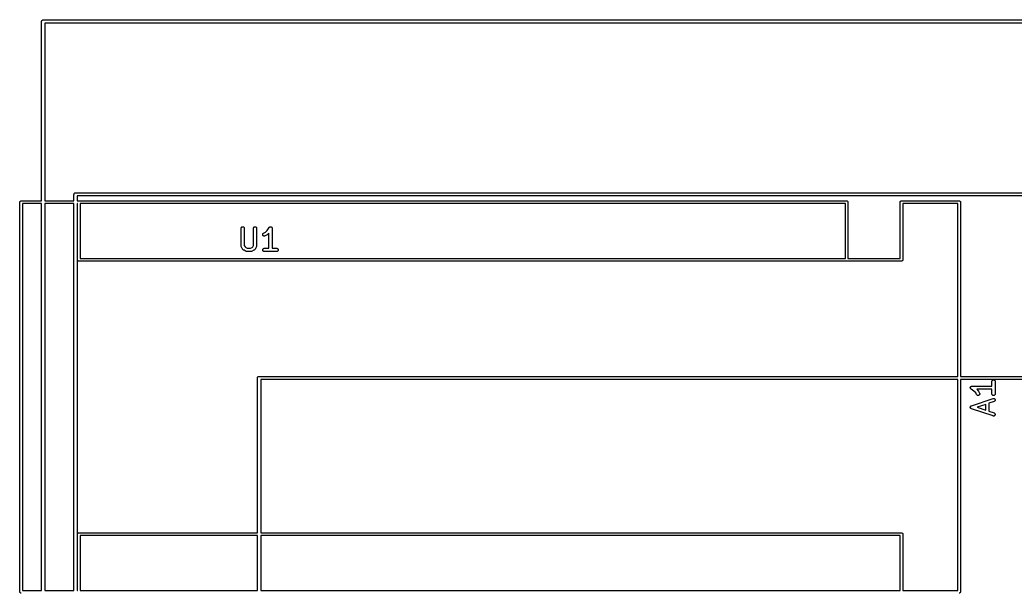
# Model space of a CAD drawing. Extents: x 27 to 173, y -137 to -67.
# Drawn here: x 27.92 to 74.01, y -97.46 to -70.92 of the extents above; entities that cross this region are included whole.
import ezdxf

# ---------------------------------------------------------------- set-up
doc = ezdxf.new("R2010")
doc.units = 0
doc.layers.add('BLACK', color=7, linetype='CONTINUOUS')

msp = doc.modelspace()

# ---------------------------------------------------------------- linework, layer by layer
at = {"layer": 'BLACK', "linetype": 'CONTINUOUS'}
for p, q in [((28.9261, -70.9853), (28.9304, -70.9712)), ((28.9304, -70.9712), (28.9373, -70.9581)), ((28.9373, -70.9581), (28.9467, -70.9467)), ((28.9467, -70.9467), (28.9581, -70.9373)), ((28.9581, -70.9373), (28.9712, -70.9304)), ((28.9712, -70.9304), (28.9853, -70.9261)), ((28.9853, -70.9261), (28.9963, -70.925)), ((28.9963, -70.925), (29, -70.9246)), ((29, -70.9246), (29.0037, -70.925)), ((29.0037, -70.925), (126.996, -70.925)), ((28.9246, -71), (28.9261, -70.9853)), ((28.925, -71.0037), (28.9246, -71)), ((28.925, -79.3), (28.925, -71.0037)), ((29.075, -71.075), (29.075, -79.3)), ((126.925, -71.075), (29.075, -71.075)), ((30.4246, -79), (30.4261, -78.9853)), ((30.425, -79.0037), (30.4246, -79)), ((30.425, -79.3), (30.425, -79.0037)), ((30.4261, -78.9853), (30.4304, -78.9712)), ((30.4304, -78.9712), (30.4373, -78.9581)), ((30.4373, -78.9581), (30.4467, -78.9467)), ((30.4467, -78.9467), (30.4581, -78.9373)), ((30.4581, -78.9373), (30.4712, -78.9304)), ((30.4712, -78.9304), (30.4853, -78.9261)), ((30.4853, -78.9261), (30.4963, -78.925)), ((30.4963, -78.925), (30.5, -78.9246)), ((30.5, -78.9246), (30.5037, -78.925)), ((30.5037, -78.925), (125.496, -78.925)), ((30.575, -79.075), (30.575, -79.3)), ((125.425, -79.075), (30.575, -79.075)), ((27.9197, -79.36), (27.9209, -79.3482)), ((27.92, -79.3629), (27.9197, -79.36)), ((27.92, -97.397), (27.92, -79.3629)), ((27.9209, -79.3482), (27.9243, -79.3369)), ((27.9243, -79.3369), (27.9299, -79.3265)), ((27.9299, -79.3265), (27.9374, -79.3174)), ((27.9374, -79.3174), (27.9465, -79.3099)), ((27.9465, -79.3099), (27.9569, -79.3043)), ((27.9569, -79.3043), (27.9682, -79.3009)), ((27.9682, -79.3009), (27.9771, -79.3)), ((27.9771, -79.3), (27.98, -79.2997)), ((27.98, -79.2997), (27.9829, -79.3)), ((27.9829, -79.3), (28.925, -79.3)), ((28.04, -79.42), (28.04, -97.34)), ((28.925, -79.42), (28.04, -79.42)), ((28.925, -97.34), (28.925, -79.42)), ((29.075, -79.3), (30.425, -79.3)), ((29.075, -79.42), (29.075, -97.34)), ((30.425, -79.42), (29.075, -79.42)), ((30.425, -97.34), (30.425, -79.42)), ((30.575, -79.3), (30.6471, -79.3)), ((30.59, -79.42), (30.575, -79.42)), ((30.575, -79.42), (30.575, -97.34)), ((30.59, -82.0271), (30.59, -79.42)), ((30.6471, -79.3), (30.65, -79.2997)), ((30.65, -79.2997), (30.6529, -79.3)), ((30.6529, -79.3), (66.2071, -79.3)), ((30.71, -79.42), (30.71, -81.97)), ((66.15, -79.42), (30.71, -79.42)), ((66.15, -81.97), (66.15, -79.42)), ((66.2071, -79.3), (66.21, -79.2997)), ((66.21, -79.2997), (66.2129, -79.3)), ((66.2129, -79.3), (66.2218, -79.3009)), ((66.2218, -79.3009), (66.2331, -79.3043)), ((66.2331, -79.3043), (66.2435, -79.3099)), ((66.2435, -79.3099), (66.2526, -79.3174)), ((66.2526, -79.3174), (66.2601, -79.3265)), ((66.2601, -79.3265), (66.2657, -79.3369)), ((66.2657, -79.3369), (66.2691, -79.3482)), ((66.2691, -79.3482), (66.2703, -79.36)), ((66.2703, -79.36), (66.27, -79.3629)), ((66.27, -79.3629), (66.27, -81.97)), ((68.6897, -79.36), (68.6909, -79.3482)), ((68.69, -79.363), (68.6897, -79.36)), ((68.69, -81.97), (68.69, -79.363)), ((68.6909, -79.3482), (68.6943, -79.3369)), ((68.6943, -79.3369), (68.6999, -79.3265)), ((68.6999, -79.3265), (68.7074, -79.3174)), ((68.7074, -79.3174), (68.7165, -79.3099)), ((68.7165, -79.3099), (68.7269, -79.3043)), ((68.7269, -79.3043), (68.7382, -79.3009)), ((68.7382, -79.3009), (68.7471, -79.3)), ((68.7471, -79.3), (68.75, -79.2997)), ((68.7471, -79.3), (68.7471, -79.3)), ((68.75, -79.2997), (68.7529, -79.3)), ((68.7529, -79.3), (71.4171, -79.3)), ((68.81, -79.42), (68.81, -82.0271)), ((71.36, -79.42), (68.81, -79.42)), ((71.36, -87.425), (71.36, -79.42)), ((71.4171, -79.3), (71.42, -79.2997)), ((71.42, -79.2997), (71.4229, -79.3)), ((71.4229, -79.3), (71.4318, -79.3009)), ((71.4318, -79.3009), (71.4431, -79.3043)), ((71.4431, -79.3043), (71.4535, -79.3099)), ((71.4535, -79.3099), (71.4626, -79.3174)), ((71.4626, -79.3174), (71.4701, -79.3265)), ((71.4701, -79.3265), (71.4757, -79.3369)), ((71.4757, -79.3369), (71.4791, -79.3482)), ((71.4791, -79.3482), (71.4803, -79.36)), ((71.4803, -79.36), (71.48, -79.3629)), ((71.48, -79.3629), (71.48, -87.425)), ((38.1631, -80.5713), (38.1647, -80.5568)), ((38.1631, -80.5724), (38.1631, -80.5713)), ((38.1631, -81.3819), (38.1631, -80.5724)), ((38.1647, -80.5568), (38.1692, -80.5428)), ((38.1692, -80.5428), (38.1762, -80.53)), ((38.1762, -80.53), (38.1856, -80.5188)), ((38.1856, -80.5188), (38.197, -80.5096)), ((38.197, -80.5096), (38.21, -80.5028)), ((38.21, -80.5028), (38.224, -80.4987)), ((38.224, -80.4987), (38.2386, -80.4974)), ((38.2386, -80.4974), (38.2532, -80.4989)), ((38.2532, -80.4989), (38.2672, -80.5032)), ((38.2672, -80.5032), (38.28, -80.5102)), ((38.28, -80.5102), (38.2913, -80.5195)), ((38.2913, -80.5195), (38.3006, -80.5309)), ((38.3006, -80.5309), (38.3074, -80.5438)), ((38.3074, -80.5438), (38.3117, -80.5578)), ((38.3117, -80.5578), (38.3131, -80.5724)), ((38.3131, -80.5724), (38.3131, -81.3642)), ((38.7345, -80.5713), (38.7362, -80.5568)), ((38.7345, -80.5724), (38.7345, -80.5713)), ((38.7345, -81.3642), (38.7345, -80.5724)), ((38.7362, -80.5568), (38.7406, -80.5428)), ((38.7406, -80.5428), (38.7476, -80.53)), ((38.7476, -80.53), (38.757, -80.5188)), ((38.757, -80.5188), (38.7685, -80.5096)), ((38.7685, -80.5096), (38.7814, -80.5028)), ((38.7814, -80.5028), (38.7955, -80.4987)), ((38.7955, -80.4987), (38.81, -80.4974)), ((38.81, -80.4974), (38.8246, -80.4989)), ((38.8246, -80.4989), (38.8386, -80.5032)), ((38.8386, -80.5032), (38.8515, -80.5102)), ((38.8515, -80.5102), (38.8627, -80.5195)), ((38.8627, -80.5195), (38.872, -80.5309)), ((38.872, -80.5309), (38.8789, -80.5438)), ((38.8789, -80.5438), (38.8831, -80.5578)), ((38.8831, -80.5578), (38.8845, -80.5724)), ((38.8845, -80.5724), (38.8845, -81.3819)), ((39.3703, -80.6675), (39.4614, -80.5308)), ((39.4614, -80.5308), (39.4619, -80.53)), ((39.4619, -80.53), (39.462, -80.5299)), ((39.4619, -80.53), (39.4619, -80.53)), ((39.4619, -80.53), (39.4619, -80.53)), ((39.462, -80.5299), (39.4667, -80.5243)), ((39.4667, -80.5243), (39.4713, -80.5188)), ((39.4713, -80.5188), (39.4714, -80.5188)), ((39.4714, -80.5187), (39.4773, -80.514)), ((39.4714, -80.5188), (39.4714, -80.5187)), ((39.4773, -80.514), (39.4827, -80.5096)), ((39.4827, -80.5096), (39.4828, -80.5096)), ((39.4828, -80.5096), (39.4897, -80.506)), ((39.4828, -80.5096), (39.4828, -80.5096)), ((39.4897, -80.506), (39.4957, -80.5028)), ((39.4957, -80.5028), (39.4958, -80.5028)), ((39.4958, -80.5028), (39.5031, -80.5007)), ((39.4958, -80.5028), (39.4958, -80.5028)), ((39.5031, -80.5007), (39.5098, -80.4987)), ((39.5098, -80.4987), (39.5098, -80.4987)), ((39.5098, -80.4987), (39.5099, -80.4987)), ((39.5099, -80.4987), (39.5171, -80.498)), ((39.5171, -80.498), (39.5243, -80.4974)), ((39.5243, -80.4974), (39.5244, -80.4974)), ((39.5244, -80.4974), (39.5245, -80.4974)), ((39.5245, -80.4974), (39.5319, -80.4982)), ((39.5319, -80.4982), (39.5389, -80.4989)), ((39.5389, -80.4989), (39.5389, -80.4989)), ((39.5389, -80.4989), (39.539, -80.4989)), ((39.539, -80.4989), (39.5464, -80.5012)), ((39.5464, -80.5012), (39.5529, -80.5032)), ((39.5529, -80.5032), (39.5529, -80.5033)), ((39.5529, -80.5033), (39.553, -80.5033)), ((39.553, -80.5033), (39.5595, -80.5068)), ((39.5595, -80.5068), (39.5657, -80.5102)), ((39.5657, -80.5102), (39.5658, -80.5102)), ((39.5658, -80.5102), (39.5658, -80.5103)), ((39.5658, -80.5103), (39.5714, -80.5149)), ((39.5714, -80.5149), (39.577, -80.5195)), ((39.577, -80.5195), (39.5771, -80.5196)), ((39.5771, -80.5196), (39.5771, -80.5196)), ((39.5771, -80.5196), (39.582, -80.5256)), ((39.582, -80.5256), (39.5863, -80.5309)), ((39.5863, -80.5309), (39.5863, -80.5309)), ((39.5863, -80.5309), (39.5863, -80.531)), ((39.5863, -80.531), (39.59, -80.5379)), ((39.59, -80.5379), (39.5932, -80.5438)), ((39.5932, -80.5438), (39.5932, -80.5439)), ((39.5932, -80.5439), (39.5932, -80.5439)), ((39.5932, -80.5439), (39.5954, -80.5511)), ((39.5954, -80.5511), (39.5974, -80.5578)), ((39.5974, -80.5578), (39.5974, -80.5579)), ((39.5974, -80.5579), (39.5974, -80.5579)), ((39.5974, -80.5579), (39.5981, -80.5653)), ((39.5981, -80.5653), (39.5988, -80.5724)), ((39.5988, -80.5724), (39.5988, -81.4974)), ((39.1633, -80.863), (39.1637, -80.8484)), ((39.1656, -80.8775), (39.1633, -80.863)), ((39.1637, -80.8484), (39.167, -80.8341)), ((39.1708, -80.8912), (39.1656, -80.8775)), ((39.167, -80.8341), (39.173, -80.8208)), ((39.1785, -80.9036), (39.1708, -80.8912)), ((39.173, -80.8208), (39.1815, -80.8089)), ((39.1885, -80.9143), (39.1785, -80.9036)), ((39.1815, -80.8089), (39.1922, -80.7988)), ((39.2003, -80.9229), (39.1885, -80.9143)), ((39.1922, -80.7988), (39.2046, -80.791)), ((39.2136, -80.929), (39.2003, -80.9229)), ((39.2046, -80.791), (39.2889, -80.7488)), ((39.2279, -80.9324), (39.2136, -80.929)), ((39.2425, -80.933), (39.2279, -80.9324)), ((39.257, -80.9307), (39.2425, -80.933)), ((39.2707, -80.9256), (39.257, -80.9307)), ((39.2716, -80.9252), (39.2707, -80.9256)), ((39.3669, -80.8776), (39.2716, -80.9252)), ((39.2889, -80.7488), (39.3703, -80.6675)), ((39.3704, -80.8753), (39.3669, -80.8776)), ((39.3742, -80.8734), (39.3704, -80.8753)), ((39.3766, -80.8714), (39.3742, -80.8734)), ((39.3793, -80.8698), (39.3766, -80.8714)), ((39.3823, -80.8669), (39.3793, -80.8698)), ((39.3856, -80.8642), (39.3823, -80.8669)), ((39.3864, -80.8635), (39.3856, -80.8642)), ((39.4488, -80.8011), (39.3864, -80.8635)), ((39.4488, -81.4974), (39.4488, -80.8011)), ((38.1633, -81.3841), (38.1631, -81.3819)), ((38.1632, -81.3863), (38.1633, -81.3841)), ((38.164, -81.3914), (38.1632, -81.3863)), ((38.1645, -81.3965), (38.164, -81.3914)), ((38.1652, -81.3986), (38.1645, -81.3965)), ((38.1655, -81.4008), (38.1652, -81.3986)), ((38.1673, -81.4056), (38.1655, -81.4008)), ((38.1688, -81.4105), (38.1673, -81.4056)), ((38.1698, -81.4124), (38.1688, -81.4105)), ((38.1706, -81.4145), (38.1698, -81.4124)), ((38.171, -81.4154), (38.1706, -81.4145)), ((38.2186, -81.5107), (38.171, -81.4154)), ((38.2209, -81.5143), (38.2186, -81.5107)), ((38.2228, -81.518), (38.2209, -81.5143)), ((38.2248, -81.5204), (38.2228, -81.518)), ((38.2264, -81.5231), (38.2248, -81.5204)), ((38.2293, -81.5261), (38.2264, -81.5231)), ((38.2319, -81.5294), (38.2293, -81.5261)), ((38.2327, -81.5302), (38.2319, -81.5294)), ((38.2803, -81.5778), (38.2327, -81.5302)), ((38.2836, -81.5805), (38.2803, -81.5778)), ((38.2866, -81.5834), (38.2836, -81.5805)), ((38.3131, -81.3642), (38.3474, -81.4327)), ((38.3474, -81.4327), (38.3778, -81.4631)), ((38.3778, -81.4631), (38.4463, -81.4974)), ((38.4463, -81.4974), (38.6013, -81.4974)), ((38.6013, -81.4974), (38.6699, -81.4631)), ((38.6699, -81.4631), (38.7003, -81.4327)), ((38.7003, -81.4327), (38.7345, -81.3642)), ((38.7633, -81.5812), (38.7602, -81.5841)), ((38.7666, -81.5785), (38.7633, -81.5812)), ((38.7673, -81.5778), (38.7666, -81.5785)), ((38.8149, -81.5302), (38.7673, -81.5778)), ((38.8176, -81.5269), (38.8149, -81.5302)), ((38.8205, -81.5239), (38.8176, -81.5269)), ((38.8222, -81.5213), (38.8205, -81.5239)), ((38.8242, -81.5189), (38.8222, -81.5213)), ((38.8262, -81.5152), (38.8242, -81.5189)), ((38.8285, -81.5116), (38.8262, -81.5152)), ((38.829, -81.5107), (38.8285, -81.5116)), ((38.8766, -81.4154), (38.829, -81.5107)), ((38.8774, -81.4134), (38.8766, -81.4154)), ((38.8785, -81.4115), (38.8774, -81.4134)), ((38.88, -81.4066), (38.8785, -81.4115)), ((38.8818, -81.4018), (38.88, -81.4066)), ((38.8822, -81.3996), (38.8818, -81.4018)), ((38.8829, -81.3975), (38.8822, -81.3996)), ((38.8835, -81.3924), (38.8829, -81.3975)), ((38.8843, -81.3874), (38.8835, -81.3924)), ((38.8845, -81.383), (38.8843, -81.3851)), ((38.8843, -81.3851), (38.8843, -81.3874)), ((38.8845, -81.3819), (38.8845, -81.383)), ((39.1631, -81.5719), (39.1646, -81.5573)), ((39.1644, -81.5864), (39.1631, -81.5719)), ((39.1646, -81.5573), (39.169, -81.5433)), ((39.169, -81.5433), (39.1759, -81.5304)), ((39.1759, -81.5304), (39.1852, -81.5192)), ((39.1852, -81.5192), (39.1966, -81.5099)), ((39.1966, -81.5099), (39.2095, -81.503)), ((39.2095, -81.503), (39.2235, -81.4988)), ((39.2235, -81.4988), (39.2381, -81.4974)), ((39.2381, -81.4974), (39.4488, -81.4974)), ((39.5988, -81.4974), (39.8095, -81.4974)), ((39.8095, -81.4974), (39.8106, -81.4974)), ((39.8106, -81.4974), (39.8251, -81.499)), ((39.8251, -81.499), (39.8391, -81.5034)), ((39.8391, -81.5034), (39.8519, -81.5105)), ((39.8519, -81.5105), (39.8631, -81.5199)), ((39.8631, -81.5199), (39.8723, -81.5313)), ((39.8723, -81.5313), (39.8791, -81.5443)), ((39.8791, -81.5443), (39.8832, -81.5583)), ((39.8845, -81.5729), (39.883, -81.5875)), ((39.8832, -81.5583), (39.8845, -81.5729)), ((30.5897, -82.03), (30.59, -82.0271)), ((30.5909, -82.0418), (30.5897, -82.03)), ((30.5943, -82.0531), (30.5909, -82.0418)), ((30.71, -81.97), (66.15, -81.97)), ((38.2892, -81.5851), (38.2866, -81.5834)), ((38.2916, -81.5871), (38.2892, -81.5851)), ((38.2953, -81.5891), (38.2916, -81.5871)), ((38.2989, -81.5914), (38.2953, -81.5891)), ((38.2998, -81.5918), (38.2989, -81.5914)), ((38.395, -81.6395), (38.2998, -81.5918)), ((38.3971, -81.6403), (38.395, -81.6395)), ((38.399, -81.6413), (38.3971, -81.6403)), ((38.4039, -81.6429), (38.399, -81.6413)), ((38.4087, -81.6447), (38.4039, -81.6429)), ((38.4109, -81.6451), (38.4087, -81.6447)), ((38.413, -81.6457), (38.4109, -81.6451)), ((38.4181, -81.6463), (38.413, -81.6457)), ((38.4231, -81.6472), (38.4181, -81.6463)), ((38.4253, -81.6471), (38.4231, -81.6472)), ((38.4275, -81.6474), (38.4253, -81.6471)), ((38.4286, -81.6474), (38.4275, -81.6474)), ((38.619, -81.6474), (38.4286, -81.6474)), ((38.6212, -81.6472), (38.619, -81.6474)), ((38.6234, -81.6473), (38.6212, -81.6472)), ((38.6285, -81.6465), (38.6234, -81.6473)), ((38.6336, -81.646), (38.6285, -81.6465)), ((38.6357, -81.6453), (38.6336, -81.646)), ((38.6379, -81.645), (38.6357, -81.6453)), ((38.6427, -81.6432), (38.6379, -81.645)), ((38.6476, -81.6417), (38.6427, -81.6432)), ((38.6496, -81.6407), (38.6476, -81.6417)), ((38.6516, -81.6399), (38.6496, -81.6407)), ((38.6526, -81.6395), (38.6516, -81.6399)), ((38.7478, -81.5918), (38.6526, -81.6395)), ((38.7514, -81.5896), (38.7478, -81.5918)), ((38.7551, -81.5877), (38.7514, -81.5896)), ((38.7576, -81.5857), (38.7551, -81.5877)), ((38.7602, -81.5841), (38.7576, -81.5857)), ((39.1686, -81.6005), (39.1644, -81.5864)), ((39.1753, -81.6134), (39.1686, -81.6005)), ((39.1845, -81.6249), (39.1753, -81.6134)), ((39.1957, -81.6343), (39.1845, -81.6249)), ((39.2085, -81.6413), (39.1957, -81.6343)), ((39.2225, -81.6457), (39.2085, -81.6413)), ((39.237, -81.6474), (39.2225, -81.6457)), ((39.2381, -81.6474), (39.237, -81.6474)), ((39.8095, -81.6474), (39.2381, -81.6474)), ((39.8241, -81.646), (39.8095, -81.6474)), ((39.8381, -81.6417), (39.8241, -81.646)), ((39.851, -81.6348), (39.8381, -81.6417)), ((39.8624, -81.6256), (39.851, -81.6348)), ((39.8717, -81.6143), (39.8624, -81.6256)), ((39.8787, -81.6014), (39.8717, -81.6143)), ((39.883, -81.5875), (39.8787, -81.6014)), ((66.27, -81.97), (68.69, -81.97)), ((68.8091, -82.0418), (68.8057, -82.0531)), ((68.8103, -82.03), (68.8091, -82.0418)), ((68.81, -82.0271), (68.8103, -82.03)), ((30.5999, -82.0635), (30.5943, -82.0531)), ((30.6074, -82.0726), (30.5999, -82.0635)), ((30.6165, -82.0801), (30.6074, -82.0726)), ((30.6269, -82.0857), (30.6165, -82.0801)), ((30.6382, -82.0891), (30.6269, -82.0857)), ((30.65, -82.0903), (30.6382, -82.0891)), ((30.6529, -82.09), (30.65, -82.0903)), ((66.2071, -82.09), (30.6529, -82.09)), ((66.21, -82.0903), (66.2071, -82.09)), ((66.2129, -82.09), (66.21, -82.0903)), ((68.7471, -82.09), (66.2129, -82.09)), ((68.75, -82.0903), (68.7471, -82.09)), ((68.7529, -82.09), (68.75, -82.0903)), ((68.7618, -82.0891), (68.7529, -82.09)), ((68.7529, -82.09), (68.7529, -82.09)), ((68.7731, -82.0857), (68.7618, -82.0891)), ((68.7835, -82.0801), (68.7731, -82.0857)), ((68.7926, -82.0726), (68.7835, -82.0801)), ((68.8001, -82.0635), (68.7926, -82.0726)), ((68.8057, -82.0531), (68.8001, -82.0635)), ((38.9246, -87.5), (38.9261, -87.4853)), ((38.925, -87.5037), (38.9246, -87.5)), ((38.925, -94.67), (38.925, -87.5037)), ((38.9261, -87.4853), (38.9304, -87.4712)), ((38.9304, -87.4712), (38.9373, -87.4581)), ((38.9373, -87.4581), (38.9467, -87.4467)), ((38.9467, -87.4467), (38.9581, -87.4373)), ((38.9581, -87.4373), (38.9712, -87.4304)), ((38.9712, -87.4304), (38.9853, -87.4261)), ((38.9853, -87.4261), (38.9963, -87.425)), ((38.9963, -87.425), (39, -87.4246)), ((39, -87.4246), (39.0037, -87.425)), ((39.0037, -87.425), (71.36, -87.425)), ((71.48, -87.425), (117.996, -87.425)), ((39.075, -87.575), (39.075, -94.67)), ((71.36, -87.575), (39.075, -87.575)), ((71.36, -97.34), (71.36, -87.575)), ((71.48, -87.575), (71.48, -97.3971)), ((117.925, -87.575), (71.48, -87.575)), ((71.9374, -87.9508), (71.9381, -87.9437)), ((71.9374, -87.9509), (71.9374, -87.9508)), ((71.9374, -87.9508), (71.9374, -87.9508)), ((71.9381, -87.9585), (71.9374, -87.9509)), ((71.9381, -87.9437), (71.9389, -87.9363)), ((71.9387, -87.9654), (71.9381, -87.9585)), ((71.9387, -87.9655), (71.9387, -87.9654)), ((71.9387, -87.9654), (71.9387, -87.9654)), ((71.9408, -87.9727), (71.9387, -87.9655)), ((71.9389, -87.9362), (71.9411, -87.9291)), ((71.9389, -87.9363), (71.9389, -87.9362)), ((71.9389, -87.9363), (71.9389, -87.9363)), ((71.9428, -87.9794), (71.9408, -87.9727)), ((71.9411, -87.9291), (71.9432, -87.9224)), ((71.9428, -87.9795), (71.9428, -87.9794)), ((71.9461, -87.9857), (71.9428, -87.9795)), ((71.9428, -87.9795), (71.9428, -87.9795)), ((71.9432, -87.9224), (71.9433, -87.9223)), ((71.9433, -87.9223), (71.9468, -87.9157)), ((71.9433, -87.9223), (71.9433, -87.9223)), ((71.9496, -87.9924), (71.9461, -87.9857)), ((71.9468, -87.9157), (71.9502, -87.9095)), ((71.9496, -87.9925), (71.9496, -87.9924)), ((71.9496, -87.9924), (71.9496, -87.9924)), ((71.9542, -87.9981), (71.9496, -87.9925)), ((71.9502, -87.9095), (71.9502, -87.9094)), ((71.9502, -87.9094), (71.9503, -87.9094)), ((71.9503, -87.9094), (71.9549, -87.9038)), ((71.9587, -88.0038), (71.9542, -87.9981)), ((71.9549, -87.9038), (71.9595, -87.8982)), ((71.9588, -88.0039), (71.9587, -88.0038)), ((71.9645, -88.0087), (71.9588, -88.0039)), ((71.9588, -88.0039), (71.9588, -88.0039)), ((71.9595, -87.8982), (71.9596, -87.8982)), ((71.9596, -87.8981), (71.9654, -87.8934)), ((71.9596, -87.8982), (71.9596, -87.8981)), ((71.9699, -88.0132), (71.9645, -88.0087)), ((71.9654, -87.8934), (71.9709, -87.889)), ((71.97, -88.0133), (71.9699, -88.0132)), ((71.9708, -88.0138), (71.97, -88.0133)), ((71.97, -88.0133), (71.97, -88.0133)), ((71.97, -88.0133), (71.97, -88.0133)), ((72.1075, -88.105), (71.9708, -88.0138)), ((71.9709, -87.889), (71.9709, -87.8889)), ((71.9709, -87.8889), (71.971, -87.8889)), ((71.971, -87.8889), (71.9776, -87.8854)), ((71.9776, -87.8854), (71.9838, -87.8821)), ((71.9838, -87.8821), (71.9839, -87.8821)), ((71.9839, -87.882), (71.9907, -87.88)), ((71.9839, -87.8821), (71.9839, -87.882)), ((71.9907, -87.88), (71.9978, -87.8779)), ((71.9978, -87.8779), (71.9979, -87.8778)), ((71.9979, -87.8778), (72.0052, -87.8771)), ((71.9979, -87.8778), (71.9979, -87.8778)), ((72.0052, -87.8771), (72.0124, -87.8764)), ((72.0124, -87.8764), (72.9374, -87.8764)), ((72.9374, -88.0264), (72.2411, -88.0264)), ((72.2411, -88.0264), (72.3035, -88.0889)), ((72.9374, -87.6647), (72.939, -87.6501)), ((72.9374, -87.6657), (72.9374, -87.6647)), ((72.9374, -87.8764), (72.9374, -87.6657)), ((72.9374, -88.2371), (72.9374, -88.0264)), ((72.939, -87.6501), (72.9434, -87.6362)), ((72.9434, -87.6362), (72.9505, -87.6233)), ((72.9505, -87.6233), (72.9599, -87.6121)), ((72.9599, -87.6121), (72.9713, -87.603)), ((72.9713, -87.603), (72.9843, -87.5962)), ((72.9843, -87.5962), (72.9983, -87.592)), ((72.9983, -87.592), (73.0129, -87.5907)), ((73.0129, -87.5907), (73.0275, -87.5922)), ((73.0275, -87.5922), (73.0414, -87.5966)), ((73.0414, -87.5966), (73.0543, -87.6035)), ((73.0543, -87.6035), (73.0656, -87.6129)), ((73.0656, -87.6129), (73.0748, -87.6242)), ((73.0748, -87.6242), (73.0817, -87.6371)), ((73.0817, -87.6371), (73.086, -87.6511)), ((73.086, -87.6511), (73.0874, -87.6657)), ((73.0874, -87.6657), (73.0874, -88.2371)), ((71.9887, -88.785), (72.9887, -88.4517)), ((72.1888, -88.1863), (72.1075, -88.105)), ((72.231, -88.2707), (72.1888, -88.1863)), ((72.2388, -88.2831), (72.231, -88.2707)), ((72.2489, -88.2937), (72.2388, -88.2831)), ((72.2608, -88.3022), (72.2489, -88.2937)), ((72.2741, -88.3082), (72.2608, -88.3022)), ((72.2884, -88.3115), (72.2741, -88.3082)), ((72.303, -88.312), (72.2884, -88.3115)), ((72.3175, -88.3096), (72.303, -88.312)), ((72.3035, -88.0889), (72.3042, -88.0896)), ((72.3042, -88.0896), (72.3069, -88.0929)), ((72.3069, -88.0929), (72.3098, -88.096)), ((72.3098, -88.096), (72.3114, -88.0986)), ((72.3114, -88.0986), (72.3134, -88.1011)), ((72.3134, -88.1011), (72.3153, -88.1048)), ((72.3153, -88.1048), (72.3176, -88.1084)), ((72.3312, -88.3045), (72.3175, -88.3096)), ((72.3176, -88.1084), (72.3652, -88.2036)), ((72.3436, -88.2968), (72.3312, -88.3045)), ((72.3543, -88.2868), (72.3436, -88.2968)), ((72.3629, -88.2749), (72.3543, -88.2868)), ((72.369, -88.2616), (72.3629, -88.2749)), ((72.3652, -88.2036), (72.3656, -88.2045)), ((72.3656, -88.2045), (72.3707, -88.2183)), ((72.3724, -88.2474), (72.369, -88.2616)), ((72.3707, -88.2183), (72.373, -88.2327)), ((72.373, -88.2327), (72.3724, -88.2474)), ((72.9388, -88.2517), (72.9374, -88.2371)), ((72.943, -88.2657), (72.9388, -88.2517)), ((72.9499, -88.2786), (72.943, -88.2657)), ((72.9592, -88.29), (72.9499, -88.2786)), ((72.9704, -88.2993), (72.9592, -88.29)), ((72.9833, -88.3063), (72.9704, -88.2993)), ((72.9973, -88.3106), (72.9833, -88.3063)), ((72.9887, -88.4517), (72.9897, -88.4514)), ((72.9897, -88.4514), (73.004, -88.4483)), ((73.0119, -88.3121), (72.9973, -88.3106)), ((73.004, -88.4483), (73.0186, -88.4481)), ((73.0264, -88.3108), (73.0119, -88.3121)), ((73.0186, -88.4481), (73.033, -88.4507)), ((73.0405, -88.3067), (73.0264, -88.3108)), ((73.033, -88.4507), (73.0466, -88.4561)), ((73.0534, -88.2999), (73.0405, -88.3067)), ((73.0466, -88.4561), (73.0589, -88.4641)), ((73.0649, -88.2907), (73.0534, -88.2999)), ((73.0589, -88.4641), (73.0695, -88.4742)), ((73.0743, -88.2795), (73.0649, -88.2907)), ((73.0695, -88.4742), (73.0778, -88.4862)), ((73.0813, -88.2667), (73.0743, -88.2795)), ((73.0778, -88.4862), (73.0837, -88.4996)), ((73.0857, -88.2527), (73.0813, -88.2667)), ((73.0874, -88.2382), (73.0857, -88.2527)), ((73.0874, -88.2371), (73.0874, -88.2382)), ((71.9375, -88.8609), (71.9377, -88.8557)), ((71.9379, -88.863), (71.9375, -88.8609)), ((71.9376, -88.8505), (71.938, -88.8484)), ((71.9377, -88.8557), (71.9376, -88.8505)), ((71.9379, -88.8651), (71.9379, -88.863)), ((71.939, -88.8702), (71.9379, -88.8651)), ((71.938, -88.8462), (71.9392, -88.8412)), ((71.938, -88.8484), (71.938, -88.8462)), ((71.9399, -88.8753), (71.939, -88.8702)), ((71.9392, -88.8412), (71.9401, -88.8361)), ((71.9406, -88.8773), (71.9399, -88.8753)), ((71.9401, -88.8361), (71.9409, -88.8341)), ((71.9411, -88.8794), (71.9406, -88.8773)), ((71.9409, -88.8341), (71.9414, -88.832)), ((71.9431, -88.8842), (71.9411, -88.8794)), ((71.9414, -88.832), (71.9435, -88.8273)), ((71.945, -88.889), (71.9431, -88.8842)), ((71.9435, -88.8273), (71.9454, -88.8224)), ((71.9461, -88.8909), (71.945, -88.889)), ((71.9454, -88.8224), (71.9466, -88.8206)), ((71.9469, -88.8928), (71.9461, -88.8909)), ((71.9466, -88.8206), (71.9475, -88.8186)), ((71.9499, -88.8971), (71.9469, -88.8928)), ((71.9475, -88.8186), (71.9505, -88.8144)), ((71.9526, -88.9015), (71.9499, -88.8971)), ((71.9505, -88.8144), (71.9533, -88.8101)), ((71.9541, -88.9031), (71.9526, -88.9015)), ((71.9533, -88.8101), (71.9547, -88.8085)), ((71.9553, -88.9048), (71.9541, -88.9031)), ((71.9547, -88.8085), (71.956, -88.8068)), ((71.959, -88.9084), (71.9553, -88.9048)), ((71.956, -88.8068), (71.9598, -88.8032)), ((71.9626, -88.9122), (71.959, -88.9084)), ((71.9598, -88.8032), (71.9633, -88.7994)), ((71.9643, -88.9135), (71.9626, -88.9122)), ((71.9633, -88.7994), (71.9651, -88.7982)), ((71.9658, -88.915), (71.9643, -88.9135)), ((71.9651, -88.7982), (71.9667, -88.7967)), ((71.9702, -88.9178), (71.9658, -88.915)), ((71.9667, -88.7967), (71.971, -88.794)), ((71.9744, -88.9209), (71.9702, -88.9178)), ((71.971, -88.794), (71.9753, -88.791)), ((71.9763, -88.9218), (71.9744, -88.9209)), ((71.9753, -88.791), (71.9773, -88.7901)), ((71.9781, -88.9229), (71.9763, -88.9218)), ((71.9773, -88.7901), (71.9791, -88.789)), ((71.983, -88.9248), (71.9781, -88.9229)), ((71.9791, -88.789), (71.9839, -88.7872)), ((71.9877, -88.927), (71.983, -88.9248)), ((71.9839, -88.7872), (71.9887, -88.785)), ((71.9887, -88.9273), (71.9877, -88.927)), ((72.9887, -89.2607), (71.9887, -88.9273)), ((72.6517, -88.7222), (72.2495, -88.8562)), ((72.2495, -88.8562), (72.6517, -88.9902)), ((72.6517, -88.9902), (72.6517, -88.7222)), ((73.0361, -88.594), (72.8017, -88.6722)), ((72.8017, -88.6722), (72.8017, -89.0402)), ((73.0495, -88.588), (73.0361, -88.594)), ((73.0614, -88.5796), (73.0495, -88.588)), ((73.0715, -88.569), (73.0614, -88.5796)), ((73.0793, -88.5566), (73.0715, -88.569)), ((73.0846, -88.543), (73.0793, -88.5566)), ((73.0837, -88.4996), (73.0868, -88.5139)), ((73.0872, -88.5286), (73.0846, -88.543)), ((73.0868, -88.5139), (73.0872, -88.5286)), ((72.8017, -89.0402), (73.0361, -89.1184)), ((73.0029, -89.2639), (72.9887, -89.2607)), ((73.0176, -89.2643), (73.0029, -89.2639)), ((73.032, -89.2619), (73.0176, -89.2643)), ((73.0457, -89.2567), (73.032, -89.2619)), ((73.0361, -89.1184), (73.0371, -89.1187)), ((73.0371, -89.1187), (73.0504, -89.1249)), ((73.0581, -89.249), (73.0457, -89.2567)), ((73.0504, -89.1249), (73.0622, -89.1335)), ((73.0688, -89.239), (73.0581, -89.249)), ((73.0622, -89.1335), (73.0721, -89.1442)), ((73.0773, -89.2271), (73.0688, -89.239)), ((73.0721, -89.1442), (73.0798, -89.1567)), ((73.0834, -89.2137), (73.0773, -89.2271)), ((73.0798, -89.1567), (73.0849, -89.1704)), ((73.0867, -89.1995), (73.0834, -89.2137)), ((73.0849, -89.1704), (73.0872, -89.1849)), ((73.0872, -89.1849), (73.0867, -89.1995)), ((30.5897, -94.73), (30.5909, -94.7182)), ((30.59, -94.7329), (30.5897, -94.73)), ((30.59, -97.34), (30.59, -94.7329)), ((30.5909, -94.7182), (30.5943, -94.7069)), ((30.5943, -94.7069), (30.5999, -94.6965)), ((30.5999, -94.6965), (30.6074, -94.6874)), ((30.6074, -94.6874), (30.6165, -94.6799)), ((30.6165, -94.6799), (30.6269, -94.6743)), ((30.6269, -94.6743), (30.6382, -94.6709)), ((30.6382, -94.6709), (30.6471, -94.67)), ((30.6471, -94.67), (30.65, -94.6697)), ((30.65, -94.6697), (30.6529, -94.67)), ((30.6529, -94.67), (38.925, -94.67)), ((30.71, -94.79), (30.71, -97.34)), ((38.925, -94.79), (30.71, -94.79)), ((38.925, -97.34), (38.925, -94.79)), ((39.075, -94.67), (68.7471, -94.67)), ((39.075, -94.79), (39.075, -97.34)), ((68.69, -94.79), (39.075, -94.79)), ((68.69, -97.34), (68.69, -94.79)), ((68.7471, -94.67), (68.75, -94.6697)), ((68.75, -94.6697), (68.7529, -94.67)), ((68.7529, -94.67), (68.7529, -94.67)), ((68.7529, -94.67), (68.7618, -94.6709)), ((68.7618, -94.6709), (68.7731, -94.6743)), ((68.7731, -94.6743), (68.7835, -94.6799)), ((68.7835, -94.6799), (68.7926, -94.6874)), ((68.7926, -94.6874), (68.8001, -94.6965)), ((68.8001, -94.6965), (68.8057, -94.7069)), ((68.8057, -94.7069), (68.8091, -94.7182)), ((68.8091, -94.7182), (68.8103, -94.73)), ((68.8103, -94.73), (68.81, -94.7329)), ((68.81, -94.7329), (68.81, -97.34)), ((27.9197, -97.4), (27.92, -97.397)), ((27.9209, -97.4118), (27.9197, -97.4)), ((27.9243, -97.4231), (27.9209, -97.4118)), ((27.9299, -97.4335), (27.9243, -97.4231)), ((27.9374, -97.4426), (27.9299, -97.4335)), ((27.9465, -97.4501), (27.9374, -97.4426)), ((27.9569, -97.4557), (27.9465, -97.4501)), ((27.9682, -97.4591), (27.9569, -97.4557)), ((27.9771, -97.46), (27.9682, -97.4591)), ((28.04, -97.34), (28.925, -97.34)), ((29.075, -97.34), (30.425, -97.34)), ((30.575, -97.34), (30.59, -97.34)), ((30.71, -97.34), (38.925, -97.34)), ((39.075, -97.34), (68.69, -97.34)), ((68.81, -97.34), (71.36, -97.34)), ((71.4318, -97.4591), (71.4229, -97.46)), ((71.4431, -97.4557), (71.4318, -97.4591)), ((71.4535, -97.4501), (71.4431, -97.4557)), ((71.4626, -97.4426), (71.4535, -97.4501)), ((71.4701, -97.4335), (71.4626, -97.4426)), ((71.4757, -97.4231), (71.4701, -97.4335)), ((71.4791, -97.4118), (71.4757, -97.4231)), ((71.4803, -97.4), (71.4791, -97.4118)), ((71.48, -97.3971), (71.4803, -97.4))]:
    msp.add_line(p, q, dxfattribs=at)

doc.saveas('drawing.dxf')
